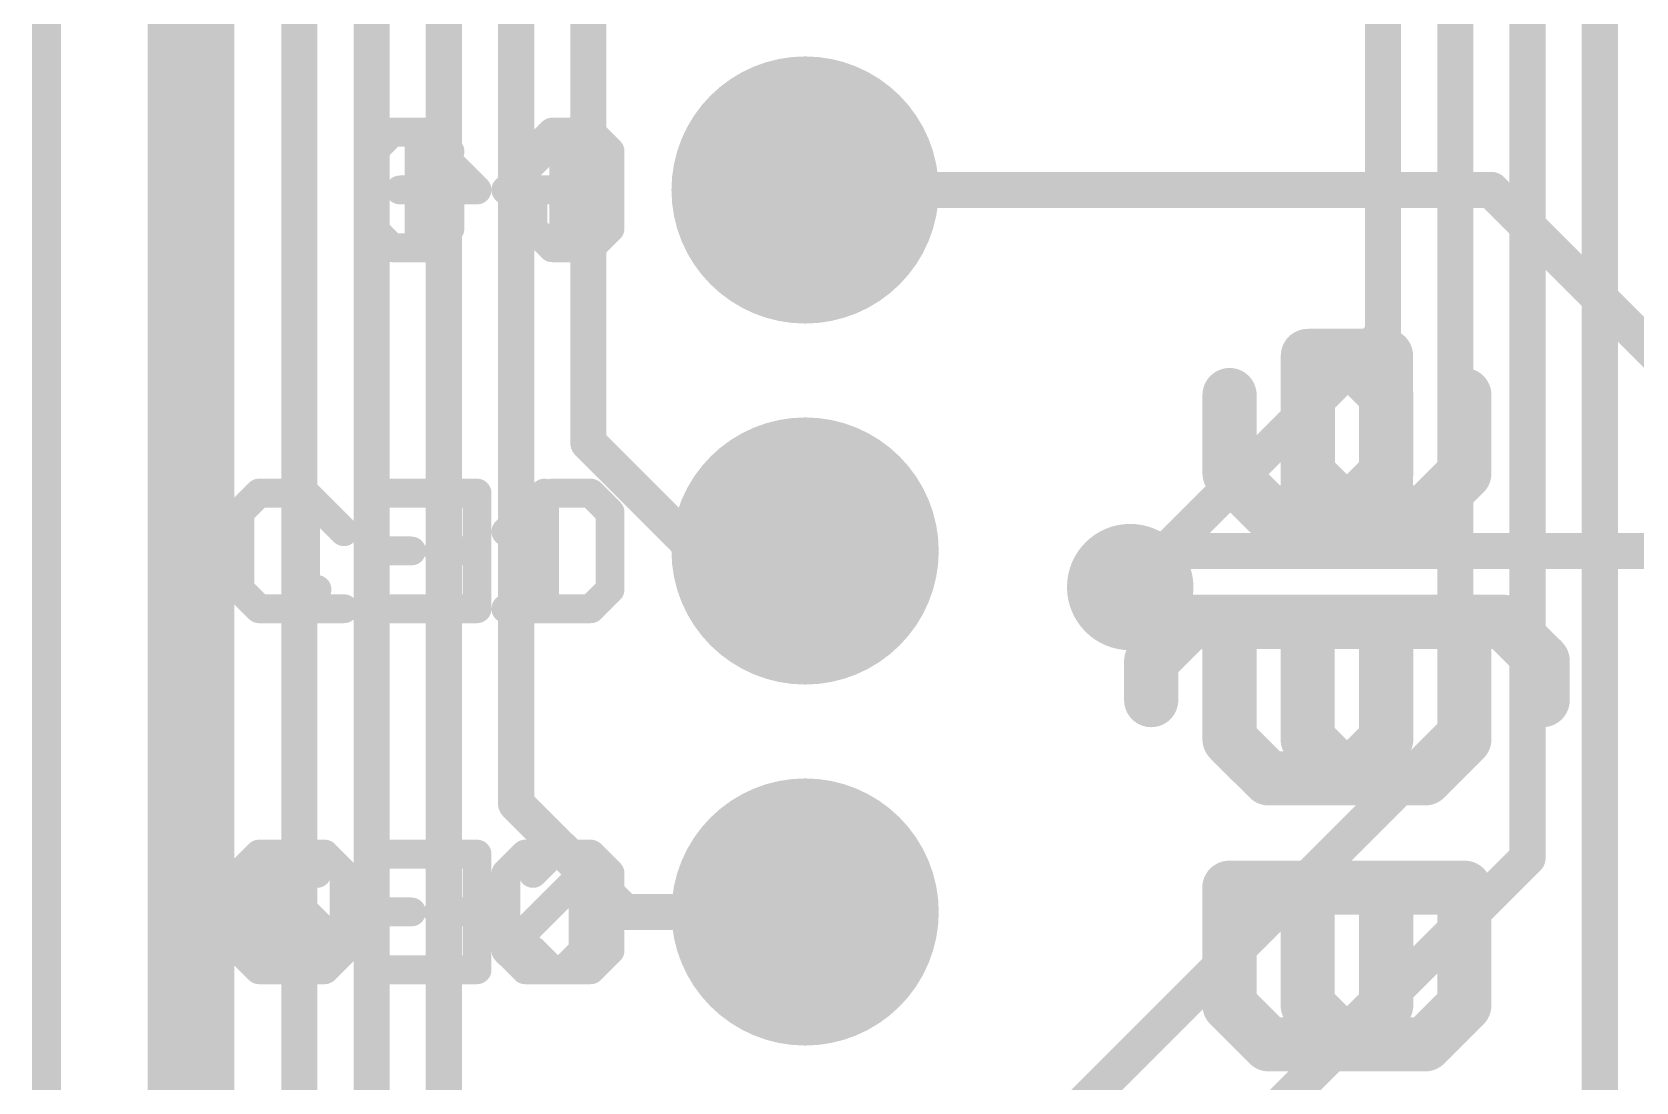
# Model space of a CAD drawing. Extents: x -1 to 106, y -18 to 72.
# Drawn here: x 31.39 to 42.67, y 20.65 to 28.04 of the extents above; entities that cross this region are included whole.
import ezdxf

# ---------------------------------------------------------------- set-up
doc = ezdxf.new("R2010")
doc.units = 0
for name, color, linetype in [('1', 12, 'CONTINUOUS'), ('16', 132, 'CONTINUOUS'), ('17', 110, 'CONTINUOUS'), ('18', 110, 'CONTINUOUS'), ('20', 53, 'CONTINUOUS'), ('21', 41, 'CONTINUOUS'), ('22', 40, 'CONTINUOUS')]:
    doc.layers.add(name, color=color, linetype=linetype)

# ---------------------------------------------------------------- blocks, each defined once
blk = doc.blocks.new('ROUNDP')
at = {"const_width": 0.5}
blk.add_lwpolyline([(0, -0.25, 1), (0, 0.25, 1), (0, -0.25)], format="xyb", dxfattribs=at)
blk = doc.blocks.new('ROUNDV')
at = {"const_width": 0.5}
blk.add_lwpolyline([(0, -0.25, 1), (0, 0.25, 1), (0, -0.25)], format="xyb", dxfattribs=at)

msp = doc.modelspace()

# ---------------------------------------------------------------- linework, layer by layer
at = {"layer": '1'}
for points, const_width in [([(32.512, 7.112), (32.512, 44.196)], 0.6096), ([(31.496, 1.27), (31.496, 43.434)], 0.2032), ([(36.83, 26.924), (41.656, 26.924)], 0.254), ([(41.656, 26.924), (42.926, 25.654)], 0.254), ([(39.37, 24.384), (39.116, 24.13)], 0.254), ([(44.45, 24.384), (39.37, 24.384)], 0.254)]:
    msp.add_lwpolyline(points, dxfattribs=dict(at, const_width=const_width))
at = {"layer": '1', "const_width": 0.127}
for points in [[(36.83, 26.9875, 1), (36.83, 26.8605)], [(41.7009, 26.9689, 1), (41.6111, 26.8791)], [(41.656, 26.8605, 1), (41.656, 26.9875)], [(39.37, 24.4475, 1), (39.37, 24.3205)], [(39.4149, 24.3391, 1), (39.3251, 24.4289)], [(39.0711, 24.1749, 1), (39.1609, 24.0851)]]:
    msp.add_lwpolyline(points, format="xyb", dxfattribs=at)
at = {"layer": '16'}
for points, const_width in [([(42.418, 20.066), (42.418, 48.006)], 0.254), ([(32.512, 4.572), (32.512, 44.704)], 0.6096), ([(41.91, 22.225), (41.91, 44.958)], 0.254), ([(41.402, 23.114), (41.402, 44.704)], 0.254), ([(40.894, 25.908), (40.894, 44.45)], 0.254), ([(33.274, 8.382), (33.274, 43.688)], 0.254), ([(31.496, 43.434), (31.496, 1.27)], 0.2032), ([(33.782, 10.922), (33.782, 43.434)], 0.254), ([(34.29, 18.542), (34.29, 43.18)], 0.254), ([(34.798, 22.606), (34.798, 42.926)], 0.254), ([(35.306, 25.146), (35.306, 42.672)], 0.254), ([(39.116, 24.13), (40.894, 25.908)], 0.254), ([(36.068, 24.384), (35.306, 25.146)], 0.254), ([(36.83, 24.384), (36.068, 24.384)], 0.254), ([(38.608, 20.32), (41.402, 23.114)], 0.254), ([(35.56, 21.844), (34.798, 22.606)], 0.254), ([(39.751, 20.066), (41.91, 22.225)], 0.254), ([(36.83, 21.844), (35.56, 21.844)], 0.254)]:
    msp.add_lwpolyline(points, dxfattribs=dict(at, const_width=const_width))
at = {"layer": '16', "const_width": 0.127}
for points in [[(40.8305, 25.908, 1), (40.9575, 25.908)], [(40.9389, 25.8631, 1), (40.8491, 25.9529)], [(35.3509, 25.1909, 1), (35.2611, 25.1011)], [(35.2425, 25.146, 1), (35.3695, 25.146)], [(36.068, 24.4475, 1), (36.068, 24.3205)], [(36.0231, 24.3391, 1), (36.1129, 24.4289)], [(36.83, 24.3205, 1), (36.83, 24.4475)], [(39.0711, 24.1749, 1), (39.1609, 24.0851)], [(41.4469, 23.0691, 1), (41.3571, 23.1589)], [(41.3385, 23.114, 1), (41.4655, 23.114)], [(34.8429, 22.6509, 1), (34.7531, 22.5611)], [(34.7345, 22.606, 1), (34.8615, 22.606)], [(41.9549, 22.1801, 1), (41.8651, 22.2699)], [(41.8465, 22.225, 1), (41.9735, 22.225)], [(35.56, 21.9075, 1), (35.56, 21.7805)], [(35.5151, 21.7991, 1), (35.6049, 21.8889)], [(36.83, 21.7805, 1), (36.83, 21.9075)]]:
    msp.add_lwpolyline(points, format="xyb", dxfattribs=at)
at = {"layer": '20', "const_width": 0.2032}
msp.add_lwpolyline([(31.496, 43.434), (31.496, 1.27)], dxfattribs=at)
at = {"layer": '21'}
for points, const_width in [([(33.9261, 27.3311), (33.7906, 27.1955)], 0.2032), ([(34.1973, 27.3311), (33.9261, 27.3311)], 0.2032), ([(34.3329, 27.1955), (34.1973, 27.3311)], 0.2032), ([(35.1328, 27.3311), (34.7261, 26.9243)], 0.2032), ([(35.1328, 26.5176), (35.1328, 27.3311)], 0.2032), ([(33.7906, 27.1955), (33.7906, 26.6532)], 0.2032), ([(34.3329, 26.9243), (34.0617, 26.9243)], 0.2032), ([(34.3329, 26.6532), (34.3329, 26.9243)], 0.2032), ([(34.7261, 26.9243), (35.2684, 26.9243)], 0.2032), ([(33.7906, 26.6532), (33.9261, 26.5176)], 0.2032), ([(34.1973, 26.5176), (34.3329, 26.6532)], 0.2032), ([(33.9261, 26.5176), (34.1973, 26.5176)], 0.2032), ([(40.3639, 25.4812), (40.6393, 25.7566)], 0.381), ([(40.6393, 25.7566), (40.9147, 25.7566)], 0.381), ([(40.9147, 25.7566), (40.9147, 24.655)], 0.381), ([(40.3639, 24.9304), (40.3639, 25.4812)], 0.381), ([(41.4655, 25.4812), (41.4655, 24.9304)], 0.381), ([(40.6393, 24.655), (40.3639, 24.9304)], 0.381), ([(41.4655, 24.9304), (41.1901, 24.655)], 0.381), ([(32.9906, 24.7911), (32.855, 24.6555)], 0.2032), ([(33.2618, 24.7911), (32.9906, 24.7911)], 0.2032), ([(33.3974, 24.6555), (33.2618, 24.7911)], 0.2032), ([(34.3329, 24.7911), (33.7906, 24.7911)], 0.2032), ([(33.7906, 24.7911), (33.7906, 23.9776)], 0.2032), ([(34.7261, 24.5199), (34.9972, 24.7911)], 0.2032), ([(34.9972, 24.7911), (34.9972, 23.9776)], 0.2032), ([(41.1901, 24.655), (40.6393, 24.655)], 0.381), ([(32.855, 24.6555), (32.855, 24.1132)], 0.2032), ([(33.7906, 24.3843), (34.0617, 24.3843)], 0.2032), ([(32.855, 24.1132), (32.9906, 23.9776)], 0.2032), ([(33.2618, 23.9776), (33.3974, 24.1132)], 0.2032), ([(32.9906, 23.9776), (33.2618, 23.9776)], 0.2032), ([(33.7906, 23.9776), (34.3329, 23.9776)], 0.2032), ([(34.7261, 23.9776), (35.2684, 23.9776)], 0.2032), ([(41.7409, 23.8855), (40.3639, 23.8855)], 0.381), ([(40.3639, 23.8855), (40.3639, 23.0593)], 0.381), ([(41.4655, 23.0593), (41.4655, 23.8855)], 0.381), ([(42.0163, 23.6101), (41.7409, 23.8855)], 0.381), ([(42.0163, 23.3347), (42.0163, 23.6101)], 0.381), ([(40.3639, 23.0593), (40.6393, 22.7839)], 0.381), ([(41.1901, 22.7839), (41.4655, 23.0593)], 0.381), ([(40.6393, 22.7839), (41.1901, 22.7839)], 0.381), ([(32.9906, 22.2511), (32.855, 22.1155)], 0.2032), ([(33.2618, 22.2511), (32.9906, 22.2511)], 0.2032), ([(33.3974, 22.1155), (33.2618, 22.2511)], 0.2032), ([(34.3329, 22.2511), (33.7906, 22.2511)], 0.2032), ([(33.7906, 22.2511), (33.7906, 21.4376)], 0.2032), ([(34.7261, 22.1155), (34.8617, 22.2511)], 0.2032), ([(34.8617, 22.2511), (35.1328, 22.2511)], 0.2032), ([(35.1328, 22.2511), (35.2684, 22.1155)], 0.2032), ([(32.855, 22.1155), (32.855, 21.5732)], 0.2032), ([(34.7261, 21.5732), (34.7261, 22.1155)], 0.2032), ([(34.7261, 21.5732), (35.2684, 22.1155)], 0.2032), ([(35.2684, 22.1155), (35.2684, 21.5732)], 0.2032), ([(39.8131, 22.0145), (41.4655, 22.0145)], 0.381), ([(40.3639, 21.1883), (40.3639, 22.0145)], 0.381), ([(41.4655, 22.0145), (41.4655, 21.1883)], 0.381), ([(33.7906, 21.8443), (34.0617, 21.8443)], 0.2032), ([(32.855, 21.5732), (32.9906, 21.4376)], 0.2032), ([(33.2618, 21.4376), (33.3974, 21.5732)], 0.2032), ([(34.8617, 21.4376), (34.7261, 21.5732)], 0.2032), ([(35.2684, 21.5732), (35.1328, 21.4376)], 0.2032), ([(32.9906, 21.4376), (33.2618, 21.4376)], 0.2032), ([(33.7906, 21.4376), (34.3329, 21.4376)], 0.2032), ([(35.1328, 21.4376), (34.8617, 21.4376)], 0.2032), ([(40.6393, 20.9129), (40.3639, 21.1883)], 0.381), ([(41.4655, 21.1883), (41.1901, 20.9129)], 0.381), ([(41.1901, 20.9129), (40.6393, 20.9129)], 0.381)]:
    msp.add_lwpolyline(points, dxfattribs=dict(at, const_width=const_width))
for points, const_width in [([(33.9261, 27.3819, 1), (33.9261, 27.2803)], 0.1016), ([(33.9621, 27.2952, 1), (33.8902, 27.367)], 0.1016), ([(34.2332, 27.367, 1), (34.1614, 27.2952)], 0.1016), ([(34.1973, 27.2803, 1), (34.1973, 27.3819)], 0.1016), ([(35.1836, 27.3311, 1), (35.082, 27.3311)], 0.1016), ([(35.1687, 27.2952, 1), (35.0969, 27.367)], 0.1016), ([(33.8414, 27.1955, 1), (33.7398, 27.1955)], 0.1016), ([(33.7546, 27.2314, 1), (33.8265, 27.1596)], 0.1016), ([(34.297, 27.1596, 1), (34.3688, 27.2314)], 0.1016), ([(34.0617, 26.9751, 1), (34.0617, 26.8735)], 0.1016), ([(34.3837, 26.9243, 1), (34.2821, 26.9243)], 0.1016), ([(34.3329, 26.8735, 1), (34.3329, 26.9751)], 0.1016), ([(34.7261, 26.9751, 1), (34.7261, 26.8735)], 0.1016), ([(34.6902, 26.9603, 1), (34.762, 26.8884)], 0.1016), ([(35.2684, 26.8735, 1), (35.2684, 26.9751)], 0.1016), ([(33.8265, 26.6891, 1), (33.7546, 26.6173)], 0.1016), ([(34.3688, 26.6173, 1), (34.297, 26.6891)], 0.1016), ([(33.7398, 26.6532, 1), (33.8414, 26.6532)], 0.1016), ([(33.9261, 26.5684, 1), (33.9261, 26.4668)], 0.1016), ([(34.1973, 26.4668, 1), (34.1973, 26.5684)], 0.1016), ([(34.2821, 26.6532, 1), (34.3837, 26.6532)], 0.1016), ([(33.8902, 26.4817, 1), (33.9621, 26.5535)], 0.1016), ([(34.1614, 26.5535, 1), (34.2332, 26.4817)], 0.1016), ([(35.082, 26.5176, 1), (35.1836, 26.5176)], 0.1016), ([(40.6393, 25.8518, 1), (40.6393, 25.6613)], 0.1905), ([(40.7066, 25.6892, 1), (40.5719, 25.8239)], 0.1905), ([(41.0099, 25.7566, 1), (40.8194, 25.7566)], 0.1905), ([(40.9147, 25.6613, 1), (40.9147, 25.8518)], 0.1905), ([(40.4591, 25.4812, 1), (40.2686, 25.4812)], 0.1905), ([(40.2965, 25.5485, 1), (40.4312, 25.4138)], 0.1905), ([(41.5607, 25.4812, 1), (41.3702, 25.4812)], 0.1905), ([(40.4312, 24.9977, 1), (40.2965, 24.863)], 0.1905), ([(41.5329, 24.863, 1), (41.3981, 24.9977)], 0.1905), ([(40.2686, 24.9304, 1), (40.4591, 24.9304)], 0.1905), ([(41.3702, 24.9304, 1), (41.5607, 24.9304)], 0.1905), ([(32.9906, 24.8419, 1), (32.9906, 24.7403)], 0.1016), ([(33.0265, 24.7552, 1), (32.9547, 24.827)], 0.1016), ([(33.2977, 24.827, 1), (33.2259, 24.7552)], 0.1016), ([(33.2618, 24.7403, 1), (33.2618, 24.8419)], 0.1016), ([(33.7906, 24.8419, 1), (33.7906, 24.7403)], 0.1016), ([(33.8414, 24.7911, 1), (33.7398, 24.7911)], 0.1016), ([(34.3329, 24.7403, 1), (34.3329, 24.8419)], 0.1016), ([(35.048, 24.7911, 1), (34.9464, 24.7911)], 0.1016), ([(35.0332, 24.7552, 1), (34.9613, 24.827)], 0.1016), ([(40.6393, 24.7502, 1), (40.6393, 24.5597)], 0.1905), ([(40.5719, 24.5876, 1), (40.7066, 24.7223)], 0.1905), ([(41.1227, 24.7223, 1), (41.2575, 24.5876)], 0.1905), ([(41.1901, 24.5597, 1), (41.1901, 24.7502)], 0.1905), ([(32.9058, 24.6555, 1), (32.8042, 24.6555)], 0.1016), ([(32.8191, 24.6914, 1), (32.891, 24.6196)], 0.1016), ([(33.3615, 24.6196, 1), (33.4333, 24.6914)], 0.1016), ([(40.8194, 24.655, 1), (41.0099, 24.655)], 0.1905), ([(34.6902, 24.5558, 1), (34.762, 24.484)], 0.1016), ([(33.7906, 24.4351, 1), (33.7906, 24.3335)], 0.1016), ([(34.0617, 24.3335, 1), (34.0617, 24.4351)], 0.1016), ([(32.891, 24.1491, 1), (32.8191, 24.0773)], 0.1016), ([(32.8042, 24.1132, 1), (32.9058, 24.1132)], 0.1016), ([(33.4333, 24.0773, 1), (33.3615, 24.1491)], 0.1016), ([(32.9906, 24.0284, 1), (32.9906, 23.9268)], 0.1016), ([(32.9547, 23.9417, 1), (33.0265, 24.0135)], 0.1016), ([(33.2259, 24.0135, 1), (33.2977, 23.9417)], 0.1016), ([(33.2618, 23.9268, 1), (33.2618, 24.0284)], 0.1016), ([(33.7906, 24.0284, 1), (33.7906, 23.9268)], 0.1016), ([(33.7398, 23.9776, 1), (33.8414, 23.9776)], 0.1016), ([(34.3329, 23.9268, 1), (34.3329, 24.0284)], 0.1016), ([(34.7261, 24.0284, 1), (34.7261, 23.9268)], 0.1016), ([(34.9464, 23.9776, 1), (35.048, 23.9776)], 0.1016), ([(35.2684, 23.9268, 1), (35.2684, 24.0284)], 0.1016), ([(40.4591, 23.8855, 1), (40.2686, 23.8855)], 0.1905), ([(40.3639, 23.9808, 1), (40.3639, 23.7903)], 0.1905), ([(41.5607, 23.8855, 1), (41.3702, 23.8855)], 0.1905), ([(41.8083, 23.9529, 1), (41.6735, 23.8182)], 0.1905), ([(41.7409, 23.7903, 1), (41.7409, 23.9808)], 0.1905), ([(42.1116, 23.6101, 1), (41.9211, 23.6101)], 0.1905), ([(41.949, 23.5428, 1), (42.0837, 23.6775)], 0.1905), ([(41.9211, 23.3347, 1), (42.1116, 23.3347)], 0.1905), ([(40.4312, 23.1267, 1), (40.2965, 22.992)], 0.1905), ([(41.5329, 22.992, 1), (41.3981, 23.1267)], 0.1905), ([(40.2686, 23.0593, 1), (40.4591, 23.0593)], 0.1905), ([(41.3702, 23.0593, 1), (41.5607, 23.0593)], 0.1905), ([(40.6393, 22.8792, 1), (40.6393, 22.6887)], 0.1905), ([(40.5719, 22.7166, 1), (40.7066, 22.8513)], 0.1905), ([(41.1227, 22.8513, 1), (41.2575, 22.7166)], 0.1905), ([(41.1901, 22.6887, 1), (41.1901, 22.8792)], 0.1905), ([(32.9906, 22.3019, 1), (32.9906, 22.2003)], 0.1016), ([(33.0265, 22.2152, 1), (32.9547, 22.287)], 0.1016), ([(33.2977, 22.287, 1), (33.2259, 22.2152)], 0.1016), ([(33.2618, 22.2003, 1), (33.2618, 22.3019)], 0.1016), ([(33.7906, 22.3019, 1), (33.7906, 22.2003)], 0.1016), ([(33.8414, 22.2511, 1), (33.7398, 22.2511)], 0.1016), ([(34.3329, 22.2003, 1), (34.3329, 22.3019)], 0.1016), ([(34.8617, 22.3019, 1), (34.8617, 22.2003)], 0.1016), ([(34.8976, 22.2152, 1), (34.8257, 22.287)], 0.1016), ([(35.1687, 22.287, 1), (35.0969, 22.2152)], 0.1016), ([(35.1328, 22.2003, 1), (35.1328, 22.3019)], 0.1016), ([(32.9058, 22.1155, 1), (32.8042, 22.1155)], 0.1016), ([(34.7769, 22.1155, 1), (34.6753, 22.1155)], 0.1016), ([(35.3192, 22.1155, 1), (35.2176, 22.1155)], 0.1016), ([(35.3043, 22.0796, 1), (35.2325, 22.1514)], 0.1016), ([(32.8191, 22.1514, 1), (32.891, 22.0796)], 0.1016), ([(33.3615, 22.0796, 1), (33.4333, 22.1514)], 0.1016), ([(34.6902, 22.1514, 1), (34.762, 22.0796)], 0.1016), ([(35.2325, 22.0796, 1), (35.3043, 22.1514)], 0.1016), ([(39.8131, 22.1098, 1), (39.8131, 21.9193)], 0.1905), ([(40.4591, 22.0145, 1), (40.2686, 22.0145)], 0.1905), ([(41.5607, 22.0145, 1), (41.3702, 22.0145)], 0.1905), ([(41.4655, 21.9193, 1), (41.4655, 22.1098)], 0.1905), ([(33.7906, 21.8951, 1), (33.7906, 21.7935)], 0.1016), ([(34.0617, 21.7935, 1), (34.0617, 21.8951)], 0.1016), ([(32.891, 21.6091, 1), (32.8191, 21.5373)], 0.1016), ([(33.4333, 21.5373, 1), (33.3615, 21.6091)], 0.1016), ([(34.762, 21.6091, 1), (34.6902, 21.5373)], 0.1016), ([(34.6902, 21.6091, 1), (34.762, 21.5373)], 0.1016), ([(35.3043, 21.5373, 1), (35.2325, 21.6091)], 0.1016), ([(32.8042, 21.5732, 1), (32.9058, 21.5732)], 0.1016), ([(34.6753, 21.5732, 1), (34.7769, 21.5732)], 0.1016), ([(35.2176, 21.5732, 1), (35.3192, 21.5732)], 0.1016), ([(32.9906, 21.4884, 1), (32.9906, 21.3868)], 0.1016), ([(32.9547, 21.4017, 1), (33.0265, 21.4735)], 0.1016), ([(33.2259, 21.4735, 1), (33.2977, 21.4017)], 0.1016), ([(33.2618, 21.3868, 1), (33.2618, 21.4884)], 0.1016), ([(33.7906, 21.4884, 1), (33.7906, 21.3868)], 0.1016), ([(33.7398, 21.4376, 1), (33.8414, 21.4376)], 0.1016), ([(34.3329, 21.3868, 1), (34.3329, 21.4884)], 0.1016), ([(34.8617, 21.4884, 1), (34.8617, 21.3868)], 0.1016), ([(34.8257, 21.4017, 1), (34.8976, 21.4735)], 0.1016), ([(35.0969, 21.4735, 1), (35.1687, 21.4017)], 0.1016), ([(35.1328, 21.3868, 1), (35.1328, 21.4884)], 0.1016), ([(40.4312, 21.2556, 1), (40.2965, 21.1209)], 0.1905), ([(41.5329, 21.1209, 1), (41.3981, 21.2556)], 0.1905), ([(40.2686, 21.1883, 1), (40.4591, 21.1883)], 0.1905), ([(41.3702, 21.1883, 1), (41.5607, 21.1883)], 0.1905), ([(40.6393, 21.0081, 1), (40.6393, 20.8176)], 0.1905), ([(41.1901, 20.8176, 1), (41.1901, 21.0081)], 0.1905), ([(40.5719, 20.8455, 1), (40.7066, 20.9802)], 0.1905), ([(41.1227, 20.9802, 1), (41.2575, 20.8455)], 0.1905)]:
    msp.add_lwpolyline(points, format="xyb", dxfattribs=dict(at, const_width=const_width))
at = {"layer": '22'}
for points, const_width in [([(34.1161, 26.5176), (34.1161, 27.3311)], 0.2032), ([(34.1161, 27.3311), (34.5229, 26.9243)], 0.2032), ([(34.9161, 27.1955), (35.0517, 27.3311)], 0.2032), ([(35.0517, 27.3311), (35.3228, 27.3311)], 0.2032), ([(35.3228, 27.3311), (35.4584, 27.1955)], 0.2032), ([(35.4584, 27.1955), (35.4584, 26.6532)], 0.2032), ([(34.5229, 26.9243), (33.9806, 26.9243)], 0.2032), ([(34.9161, 26.6532), (34.9161, 26.9243)], 0.2032), ([(34.9161, 26.9243), (35.1872, 26.9243)], 0.2032), ([(35.0517, 26.5176), (34.9161, 26.6532)], 0.2032), ([(35.4584, 26.6532), (35.3228, 26.5176)], 0.2032), ([(35.3228, 26.5176), (35.0517, 26.5176)], 0.2032), ([(40.6407, 25.7566), (40.3653, 25.7566)], 0.381), ([(40.3653, 25.7566), (40.3653, 24.655)], 0.381), ([(40.9161, 25.4812), (40.6407, 25.7566)], 0.381), ([(39.8145, 25.4812), (39.8145, 24.9304)], 0.381), ([(40.9161, 24.9304), (40.9161, 25.4812)], 0.381), ([(39.8145, 24.9304), (40.0899, 24.655)], 0.381), ([(40.6407, 24.655), (40.9161, 24.9304)], 0.381), ([(33.5874, 24.5199), (33.3162, 24.7911)], 0.2032), ([(33.3162, 24.7911), (33.3162, 23.9776)], 0.2032), ([(33.9806, 24.7911), (34.5229, 24.7911)], 0.2032), ([(34.5229, 24.7911), (34.5229, 23.9776)], 0.2032), ([(34.9161, 24.6555), (35.0517, 24.7911)], 0.2032), ([(35.0517, 24.7911), (35.3228, 24.7911)], 0.2032), ([(35.3228, 24.7911), (35.4584, 24.6555)], 0.2032), ([(40.0899, 24.655), (40.6407, 24.655)], 0.381), ([(35.4584, 24.6555), (35.4584, 24.1132)], 0.2032), ([(34.5229, 24.3843), (34.2517, 24.3843)], 0.2032), ([(35.0517, 23.9776), (34.9161, 24.1132)], 0.2032), ([(35.4584, 24.1132), (35.3228, 23.9776)], 0.2032), ([(33.5874, 23.9776), (33.045, 23.9776)], 0.2032), ([(34.5229, 23.9776), (33.9806, 23.9776)], 0.2032), ([(35.3228, 23.9776), (35.0517, 23.9776)], 0.2032), ([(39.2637, 23.6101), (39.5391, 23.8855)], 0.381), ([(39.5391, 23.8855), (40.9161, 23.8855)], 0.381), ([(39.8145, 23.0593), (39.8145, 23.8855)], 0.381), ([(40.9161, 23.8855), (40.9161, 23.0593)], 0.381), ([(39.2637, 23.3347), (39.2637, 23.6101)], 0.381), ([(40.0899, 22.7839), (39.8145, 23.0593)], 0.381), ([(40.9161, 23.0593), (40.6407, 22.7839)], 0.381), ([(40.6407, 22.7839), (40.0899, 22.7839)], 0.381), ([(33.1806, 22.2511), (33.045, 22.1155)], 0.2032), ([(33.4518, 22.2511), (33.1806, 22.2511)], 0.2032), ([(33.5874, 22.1155), (33.4518, 22.2511)], 0.2032), ([(33.9806, 22.2511), (34.5229, 22.2511)], 0.2032), ([(34.5229, 22.2511), (34.5229, 21.4376)], 0.2032), ([(34.9161, 22.1155), (35.0517, 22.2511)], 0.2032), ([(35.0517, 22.2511), (35.3228, 22.2511)], 0.2032), ([(35.3228, 22.2511), (35.4584, 22.1155)], 0.2032), ([(33.045, 22.1155), (33.045, 21.5732)], 0.2032), ([(33.5874, 21.5732), (33.045, 22.1155)], 0.2032), ([(33.5874, 21.5732), (33.5874, 22.1155)], 0.2032), ([(35.4584, 22.1155), (35.4584, 21.5732)], 0.2032), ([(41.4669, 22.0145), (39.8145, 22.0145)], 0.381), ([(39.8145, 22.0145), (39.8145, 21.1883)], 0.381), ([(40.9161, 21.1883), (40.9161, 22.0145)], 0.381), ([(34.5229, 21.8443), (34.2517, 21.8443)], 0.2032), ([(33.045, 21.5732), (33.1806, 21.4376)], 0.2032), ([(33.4518, 21.4376), (33.5874, 21.5732)], 0.2032), ([(35.0517, 21.4376), (34.9161, 21.5732)], 0.2032), ([(35.4584, 21.5732), (35.3228, 21.4376)], 0.2032), ([(33.1806, 21.4376), (33.4518, 21.4376)], 0.2032), ([(34.5229, 21.4376), (33.9806, 21.4376)], 0.2032), ([(35.3228, 21.4376), (35.0517, 21.4376)], 0.2032), ([(39.8145, 21.1883), (40.0899, 20.9129)], 0.381), ([(40.6407, 20.9129), (40.9161, 21.1883)], 0.381), ([(40.0899, 20.9129), (40.6407, 20.9129)], 0.381)]:
    msp.add_lwpolyline(points, dxfattribs=dict(at, const_width=const_width))
for points, const_width in [([(34.1669, 27.3311, 1), (34.0653, 27.3311)], 0.1016), ([(34.1521, 27.367, 1), (34.0802, 27.2952)], 0.1016), ([(35.0517, 27.3819, 1), (35.0517, 27.2803)], 0.1016), ([(35.0876, 27.2952, 1), (35.0157, 27.367)], 0.1016), ([(35.3587, 27.367, 1), (35.2869, 27.2952)], 0.1016), ([(35.3228, 27.2803, 1), (35.3228, 27.3819)], 0.1016), ([(35.5092, 27.1955, 1), (35.4076, 27.1955)], 0.1016), ([(34.8802, 27.2314, 1), (34.952, 27.1596)], 0.1016), ([(35.4225, 27.1596, 1), (35.4943, 27.2314)], 0.1016), ([(33.9806, 26.9751, 1), (33.9806, 26.8735)], 0.1016), ([(34.487, 26.8884, 1), (34.5588, 26.9603)], 0.1016), ([(34.5229, 26.8735, 1), (34.5229, 26.9751)], 0.1016), ([(34.9669, 26.9243, 1), (34.8653, 26.9243)], 0.1016), ([(34.9161, 26.9751, 1), (34.9161, 26.8735)], 0.1016), ([(35.1872, 26.8735, 1), (35.1872, 26.9751)], 0.1016), ([(34.952, 26.6891, 1), (34.8802, 26.6173)], 0.1016), ([(35.4943, 26.6173, 1), (35.4225, 26.6891)], 0.1016), ([(34.8653, 26.6532, 1), (34.9669, 26.6532)], 0.1016), ([(35.0517, 26.5684, 1), (35.0517, 26.4668)], 0.1016), ([(35.3228, 26.4668, 1), (35.3228, 26.5684)], 0.1016), ([(35.4076, 26.6532, 1), (35.5092, 26.6532)], 0.1016), ([(34.0653, 26.5176, 1), (34.1669, 26.5176)], 0.1016), ([(35.0157, 26.4817, 1), (35.0876, 26.5535)], 0.1016), ([(35.2869, 26.5535, 1), (35.3587, 26.4817)], 0.1016), ([(40.3653, 25.8518, 1), (40.3653, 25.6613)], 0.1905), ([(40.4606, 25.7566, 1), (40.2701, 25.7566)], 0.1905), ([(40.7081, 25.8239, 1), (40.5734, 25.6892)], 0.1905), ([(40.6407, 25.6613, 1), (40.6407, 25.8518)], 0.1905), ([(39.9098, 25.4812, 1), (39.7193, 25.4812)], 0.1905), ([(41.0114, 25.4812, 1), (40.8209, 25.4812)], 0.1905), ([(40.8488, 25.4138, 1), (40.9835, 25.5485)], 0.1905), ([(39.8819, 24.9977, 1), (39.7471, 24.863)], 0.1905), ([(40.9835, 24.863, 1), (40.8488, 24.9977)], 0.1905), ([(39.7193, 24.9304, 1), (39.9098, 24.9304)], 0.1905), ([(40.8209, 24.9304, 1), (41.0114, 24.9304)], 0.1905), ([(33.3521, 24.827, 1), (33.2803, 24.7552)], 0.1016), ([(33.367, 24.7911, 1), (33.2654, 24.7911)], 0.1016), ([(33.9806, 24.8419, 1), (33.9806, 24.7403)], 0.1016), ([(34.5737, 24.7911, 1), (34.4721, 24.7911)], 0.1016), ([(34.5229, 24.7403, 1), (34.5229, 24.8419)], 0.1016), ([(35.0517, 24.8419, 1), (35.0517, 24.7403)], 0.1016), ([(35.0876, 24.7552, 1), (35.0157, 24.827)], 0.1016), ([(35.3587, 24.827, 1), (35.2869, 24.7552)], 0.1016), ([(35.3228, 24.7403, 1), (35.3228, 24.8419)], 0.1016), ([(40.0899, 24.7502, 1), (40.0899, 24.5597)], 0.1905), ([(40.0225, 24.5876, 1), (40.1573, 24.7223)], 0.1905), ([(40.5734, 24.7223, 1), (40.7081, 24.5876)], 0.1905), ([(40.6407, 24.5597, 1), (40.6407, 24.7502)], 0.1905), ([(34.8802, 24.6914, 1), (34.952, 24.6196)], 0.1016), ([(35.5092, 24.6555, 1), (35.4076, 24.6555)], 0.1016), ([(35.4225, 24.6196, 1), (35.4943, 24.6914)], 0.1016), ([(40.2701, 24.655, 1), (40.4606, 24.655)], 0.1905), ([(33.5514, 24.484, 1), (33.6233, 24.5558)], 0.1016), ([(34.2517, 24.4351, 1), (34.2517, 24.3335)], 0.1016), ([(34.5229, 24.3335, 1), (34.5229, 24.4351)], 0.1016), ([(34.952, 24.1491, 1), (34.8802, 24.0773)], 0.1016), ([(35.4076, 24.1132, 1), (35.5092, 24.1132)], 0.1016), ([(35.4943, 24.0773, 1), (35.4225, 24.1491)], 0.1016), ([(33.045, 24.0284, 1), (33.045, 23.9268)], 0.1016), ([(33.2654, 23.9776, 1), (33.367, 23.9776)], 0.1016), ([(33.5874, 23.9268, 1), (33.5874, 24.0284)], 0.1016), ([(33.9806, 24.0284, 1), (33.9806, 23.9268)], 0.1016), ([(34.4721, 23.9776, 1), (34.5737, 23.9776)], 0.1016), ([(34.5229, 23.9268, 1), (34.5229, 24.0284)], 0.1016), ([(35.0517, 24.0284, 1), (35.0517, 23.9268)], 0.1016), ([(35.0157, 23.9417, 1), (35.0876, 24.0135)], 0.1016), ([(35.2869, 24.0135, 1), (35.3587, 23.9417)], 0.1016), ([(35.3228, 23.9268, 1), (35.3228, 24.0284)], 0.1016), ([(39.5391, 23.9808, 1), (39.5391, 23.7903)], 0.1905), ([(39.6065, 23.8182, 1), (39.4717, 23.9529)], 0.1905), ([(39.9098, 23.8855, 1), (39.7193, 23.8855)], 0.1905), ([(41.0114, 23.8855, 1), (40.8209, 23.8855)], 0.1905), ([(40.9161, 23.7903, 1), (40.9161, 23.9808)], 0.1905), ([(39.3589, 23.6101, 1), (39.1684, 23.6101)], 0.1905), ([(39.1963, 23.6775, 1), (39.331, 23.5428)], 0.1905), ([(39.1684, 23.3347, 1), (39.3589, 23.3347)], 0.1905), ([(39.8819, 23.1267, 1), (39.7471, 22.992)], 0.1905), ([(40.9835, 22.992, 1), (40.8488, 23.1267)], 0.1905), ([(39.7193, 23.0593, 1), (39.9098, 23.0593)], 0.1905), ([(40.8209, 23.0593, 1), (41.0114, 23.0593)], 0.1905), ([(40.0899, 22.8792, 1), (40.0899, 22.6887)], 0.1905), ([(40.0225, 22.7166, 1), (40.1573, 22.8513)], 0.1905), ([(40.5734, 22.8513, 1), (40.7081, 22.7166)], 0.1905), ([(40.6407, 22.6887, 1), (40.6407, 22.8792)], 0.1905), ([(33.1806, 22.3019, 1), (33.1806, 22.2003)], 0.1016), ([(33.2165, 22.2152, 1), (33.1447, 22.287)], 0.1016), ([(33.4877, 22.287, 1), (33.4159, 22.2152)], 0.1016), ([(33.4518, 22.2003, 1), (33.4518, 22.3019)], 0.1016), ([(33.9806, 22.3019, 1), (33.9806, 22.2003)], 0.1016), ([(34.5737, 22.2511, 1), (34.4721, 22.2511)], 0.1016), ([(34.5229, 22.2003, 1), (34.5229, 22.3019)], 0.1016), ([(35.0517, 22.3019, 1), (35.0517, 22.2003)], 0.1016), ([(35.0876, 22.2152, 1), (35.0157, 22.287)], 0.1016), ([(35.3587, 22.287, 1), (35.2869, 22.2152)], 0.1016), ([(35.3228, 22.2003, 1), (35.3228, 22.3019)], 0.1016), ([(33.0958, 22.1155, 1), (32.9942, 22.1155)], 0.1016), ([(33.081, 22.1514, 1), (33.0091, 22.0796)], 0.1016), ([(33.6382, 22.1155, 1), (33.5366, 22.1155)], 0.1016), ([(35.5092, 22.1155, 1), (35.4076, 22.1155)], 0.1016), ([(33.0091, 22.1514, 1), (33.081, 22.0796)], 0.1016), ([(33.5514, 22.0796, 1), (33.6233, 22.1514)], 0.1016), ([(34.8802, 22.1514, 1), (34.952, 22.0796)], 0.1016), ([(35.4225, 22.0796, 1), (35.4943, 22.1514)], 0.1016), ([(39.8145, 22.1098, 1), (39.8145, 21.9193)], 0.1905), ([(39.9098, 22.0145, 1), (39.7193, 22.0145)], 0.1905), ([(41.0114, 22.0145, 1), (40.8209, 22.0145)], 0.1905), ([(41.4669, 21.9193, 1), (41.4669, 22.1098)], 0.1905), ([(34.2517, 21.8951, 1), (34.2517, 21.7935)], 0.1016), ([(34.5229, 21.7935, 1), (34.5229, 21.8951)], 0.1016), ([(33.081, 21.6091, 1), (33.0091, 21.5373)], 0.1016), ([(33.6233, 21.5373, 1), (33.5514, 21.6091)], 0.1016), ([(33.5514, 21.5373, 1), (33.6233, 21.6091)], 0.1016), ([(34.952, 21.6091, 1), (34.8802, 21.5373)], 0.1016), ([(35.4943, 21.5373, 1), (35.4225, 21.6091)], 0.1016), ([(32.9942, 21.5732, 1), (33.0958, 21.5732)], 0.1016), ([(33.5366, 21.5732, 1), (33.6382, 21.5732)], 0.1016), ([(35.4076, 21.5732, 1), (35.5092, 21.5732)], 0.1016), ([(33.1806, 21.4884, 1), (33.1806, 21.3868)], 0.1016), ([(33.1447, 21.4017, 1), (33.2165, 21.4735)], 0.1016), ([(33.4159, 21.4735, 1), (33.4877, 21.4017)], 0.1016), ([(33.4518, 21.3868, 1), (33.4518, 21.4884)], 0.1016), ([(33.9806, 21.4884, 1), (33.9806, 21.3868)], 0.1016), ([(34.4721, 21.4376, 1), (34.5737, 21.4376)], 0.1016), ([(34.5229, 21.3868, 1), (34.5229, 21.4884)], 0.1016), ([(35.0517, 21.4884, 1), (35.0517, 21.3868)], 0.1016), ([(35.0157, 21.4017, 1), (35.0876, 21.4735)], 0.1016), ([(35.2869, 21.4735, 1), (35.3587, 21.4017)], 0.1016), ([(35.3228, 21.3868, 1), (35.3228, 21.4884)], 0.1016), ([(39.8819, 21.2556, 1), (39.7471, 21.1209)], 0.1905), ([(40.9835, 21.1209, 1), (40.8488, 21.2556)], 0.1905), ([(39.7193, 21.1883, 1), (39.9098, 21.1883)], 0.1905), ([(40.8209, 21.1883, 1), (41.0114, 21.1883)], 0.1905), ([(40.0899, 21.0081, 1), (40.0899, 20.8176)], 0.1905), ([(40.6407, 20.8176, 1), (40.6407, 21.0081)], 0.1905), ([(40.0225, 20.8455, 1), (40.1573, 20.9802)], 0.1905), ([(40.5734, 20.9802, 1), (40.7081, 20.8455)], 0.1905)]:
    msp.add_lwpolyline(points, format="xyb", dxfattribs=dict(at, const_width=const_width))

# ---------------------------------------------------------------- block references
at = {"layer": '17', "xscale": 1.8796, "yscale": 1.8796}
for p in [(36.83, 26.924), (36.83, 26.924), (36.83, 24.384), (36.83, 24.384), (36.83, 21.844), (36.83, 21.844)]:
    msp.add_blockref('ROUNDP', p, dxfattribs=at)
at = {"layer": '18', "xscale": 0.889, "yscale": 0.889}
msp.add_blockref('ROUNDV', (39.116, 24.13), dxfattribs=at)
msp.add_blockref('ROUNDV', (39.116, 24.13), dxfattribs=at)

doc.saveas('drawing.dxf')
